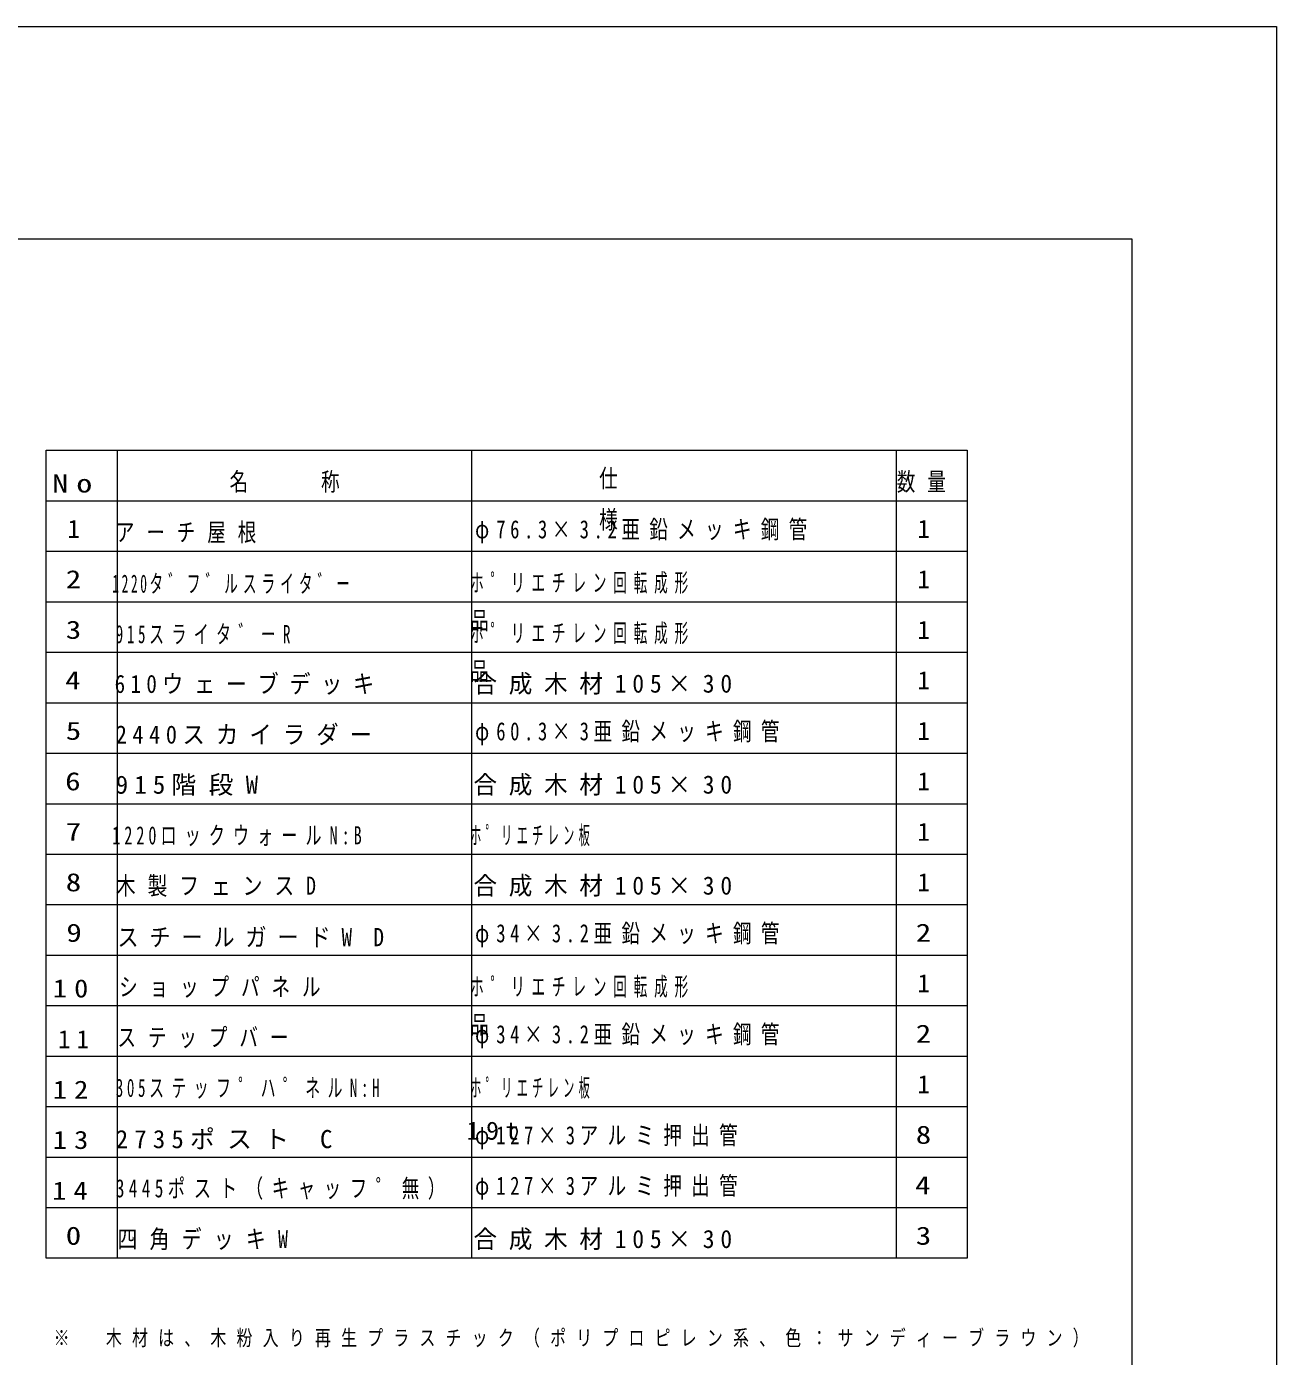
# Model space of a CAD drawing. Units: millimetres on the paper. Extents: x 0 to 420, y -594 to 297.
# Drawn here: x 272.9 to 420, y 140.5 to 297 of the extents above; entities that cross this region are included whole.
import ezdxf
from ezdxf.enums import TextEntityAlignment as Align

# ---------------------------------------------------------------- set-up
doc = ezdxf.new("R2010")
doc.units = ezdxf.units.MM
for name, color, linetype, lineweight in [('0_2', 7, 'Continuous', 13), ('2D', 7, 'Continuous', 13), ('FMT', 7, 'Continuous', 13), ('TEXT', 7, 'Continuous', 13)]:
    doc.layers.add(name, color=color, linetype=linetype, lineweight=lineweight)
doc.styles.add('ＭＳ ゴシック', font='')
doc.styles.get('ＭＳ ゴシック').set_extended_font_data('MS Gothic')

msp = doc.modelspace()

# ---------------------------------------------------------------- linework, layer by layer
at = {"layer": '0_2'}
msp.add_lwpolyline([(0, 297), (420, 297), (420, 0), (0, 0)], close=True, dxfattribs=at)
at = {"layer": '2D'}
for p, q in [((275.23, 152.022), (275.23, 247.13)), ((275.23, 247.13), (383.6, 247.13)), ((283.563, 247.13), (283.563, 241.186)), ((325.269, 247.13), (325.269, 241.186)), ((375.267, 247.13), (375.267, 241.186)), ((383.6, 247.13), (383.6, 152.022)), ((275.23, 241.186), (383.6, 241.186)), ((283.563, 241.186), (283.563, 235.241)), ((325.269, 241.186), (325.269, 235.241)), ((375.267, 241.186), (375.267, 235.241)), ((275.23, 235.241), (383.6, 235.241)), ((283.563, 235.241), (283.563, 229.297)), ((325.269, 235.241), (325.269, 229.297)), ((375.267, 235.241), (375.267, 229.297)), ((275.23, 229.297), (383.6, 229.297)), ((283.563, 229.297), (283.563, 223.353)), ((325.269, 229.297), (325.269, 223.353)), ((375.267, 229.297), (375.267, 223.353)), ((275.23, 223.353), (383.6, 223.353)), ((283.563, 223.353), (283.563, 217.409)), ((325.269, 223.353), (325.269, 217.409)), ((375.267, 223.353), (375.267, 217.409)), ((275.23, 217.409), (383.6, 217.409)), ((283.563, 217.409), (283.563, 211.465)), ((325.269, 217.409), (325.269, 211.465)), ((375.267, 217.409), (375.267, 211.465)), ((275.23, 211.465), (383.6, 211.465)), ((283.563, 211.465), (283.563, 205.52)), ((325.269, 211.465), (325.269, 205.52)), ((375.267, 211.465), (375.267, 205.52)), ((275.23, 205.52), (383.6, 205.52)), ((283.563, 205.52), (283.563, 199.576)), ((325.269, 205.52), (325.269, 199.576)), ((375.267, 205.52), (375.267, 199.576)), ((275.23, 199.576), (383.6, 199.576)), ((283.563, 199.576), (283.563, 193.632)), ((325.269, 199.576), (325.269, 193.632)), ((375.267, 199.576), (375.267, 193.632)), ((275.23, 193.632), (383.6, 193.632)), ((283.563, 193.632), (283.563, 187.688)), ((325.269, 193.632), (325.269, 187.688)), ((375.267, 193.632), (375.267, 187.688)), ((275.23, 187.688), (383.6, 187.688)), ((283.563, 187.688), (283.563, 181.743)), ((325.269, 187.688), (325.269, 181.743)), ((375.267, 187.688), (375.267, 181.743)), ((275.23, 181.743), (383.6, 181.743)), ((283.563, 181.743), (283.563, 175.799)), ((325.269, 181.743), (325.269, 175.799)), ((375.267, 181.743), (375.267, 175.799)), ((275.23, 175.799), (383.6, 175.799)), ((283.563, 175.799), (283.563, 169.855)), ((325.269, 175.799), (325.269, 169.855)), ((375.267, 175.799), (375.267, 169.855)), ((275.23, 169.855), (383.6, 169.855)), ((283.563, 169.855), (283.563, 163.911)), ((325.269, 169.855), (325.269, 163.911)), ((375.267, 169.855), (375.267, 163.911)), ((275.23, 163.911), (383.6, 163.911)), ((283.563, 163.911), (283.563, 157.967)), ((325.269, 163.911), (325.269, 157.967)), ((375.267, 163.911), (375.267, 157.967)), ((275.23, 157.967), (383.6, 157.967)), ((283.563, 157.967), (283.563, 152.022)), ((325.269, 157.967), (325.269, 152.022)), ((375.267, 157.967), (375.267, 152.022)), ((383.6, 152.022), (275.23, 152.022))]:
    msp.add_line(p, q, dxfattribs=at)
at = {"layer": 'FMT'}
for p, q in [((28, 272), (403, 272)), ((403, 272), (403, 15))]:
    msp.add_line(p, q, dxfattribs=at)

# ---------------------------------------------------------------- texts
at = {"layer": '2D', "style": 'ＭＳ ゴシック'}
for s, width, p in [('仕', 0.75, (340.296, 242.116)), ('様', 0.75, (340.296, 237.255)), ('2', 1.25, (277.522, 230.228)), ('3', 1.25, (277.522, 224.283)), ('品', 0.75, (325.116, 225.367)), ('品', 0.75, (325.116, 219.423)), ('4', 1.25, (277.452, 218.339)), ('5', 1.25, (277.522, 212.395)), ('6', 1.25, (277.452, 206.451)), ('7', 1.25, (277.522, 200.507)), ('8', 1.25, (277.522, 194.562)), ('9', 1.25, (277.591, 188.618)), ('2', 1.25, (377.558, 188.618)), ('品', 0.75, (325.116, 177.813)), ('2', 1.25, (377.558, 176.73)), ('8', 1.25, (377.558, 164.841)), ('4', 1.25, (377.489, 158.897)), ('0', 1.25, (277.522, 152.953)), ('3', 1.25, (377.558, 152.953))]:
    msp.add_text(s, height=2.138, dxfattribs=dict(at, width=width)).set_placement(p, align=Align.BOTTOM_LEFT)
for p in [(277.73, 236.172), (377.766, 236.172), (377.766, 230.228), (377.766, 224.283), (377.766, 218.339), (377.766, 212.395), (377.766, 206.451), (377.766, 200.507), (377.766, 194.562), (377.766, 182.674), (377.766, 170.786)]:
    msp.add_text('1', height=2.138, dxfattribs=at).set_placement(p, align=Align.BOTTOM_LEFT)
at = {"layer": '2D', "char_height": 2.138, "attachment_point": 7, "style": 'ＭＳ ゴシック'}
for s, insert in [('\\T1.5;\\W1.3;No', (275.925, 242.116)), ('\\T1.64;\\W0.75;名\u3000\u3000称', (296.805, 242.116)), ('\\T1.64;\\W0.75;数量', (375.322, 242.116)), ('\\T1.64;\\W0.75;アーチ屋根', (283.41, 236.172)), ('\\T1.5;\\W0.75;φ76.3×3.2亜鉛メッキ鋼管', (325.699, 236.172)), ('\\T1.37;\\W0.55;1220タ゛フ゛ルスライタ゛ー', (282.994, 230.228)), ('\\T1.5;\\W0.55;ホ゜リエチレン回転成形', (325.116, 230.228)), ('\\T1.5;\\W0.6;915スライタ゛ーR', (283.41, 224.283)), ('\\T1.5;\\W0.55;ホ゜リエチレン回転成形', (325.116, 224.283)), ('\\T1.51;\\W0.85;610ウェーブデッキ', (283.271, 218.339)), ('\\T1.5;\\W0.95;合成木材105×30', (325.505, 218.339)), ('\\T1.5;\\W0.9;2440スカイラダー', (283.41, 212.395)), ('\\T1.5;\\W0.75;φ60.3×3亜鉛メッキ鋼管', (325.699, 212.395)), ('\\T1.5;915階段W', (283.41, 206.451)), ('\\T1.5;\\W0.95;合成木材105×30', (325.505, 206.451)), ('\\T1.5;\\W0.65;1220ロックウォールN:B', (282.994, 200.507)), ('\\T1.39;\\W0.45;ホ゜リエチレン板', (325.116, 200.507)), ('\\T1.6;\\W0.8;木製フェンスD', (283.41, 194.562)), ('\\T1.5;\\W0.95;合成木材105×30', (325.505, 194.562)), ('\\T1.52;\\W0.85;スチールガードW\\~D', (283.605, 188.618)), ('\\T1.5;\\W0.75;φ34×3.2亜鉛メッキ鋼管', (325.699, 188.618)), ('\\T1.5;\\W1.15;10', (275.994, 182.674)), ('\\T1.64;\\W0.75;ショップパネル', (283.799, 182.674)), ('\\T1.5;\\W0.55;ホ゜リエチレン回転成形', (325.116, 182.674)), ('\\T1.5;11', (276.619, 176.73)), ('\\T1.64;\\W0.75;ステップバー', (283.605, 176.73)), ('\\T1.5;\\W0.75;φ34×3.2亜鉛メッキ鋼管', (325.699, 176.73)), ('\\T1.5;\\W1.15;12', (275.994, 170.786)), ('\\T1.5;\\W0.6;305ステッフ゜ハ゜ネルN:H', (283.41, 170.786)), ('\\T1.39;\\W0.45;ホ゜リエチレン板', (325.116, 170.786)), ('\\T1.5;\\W1.05;19t', (324.699, 165.925)), ('\\T1.5;\\W0.75;φ127×3アルミ押出管', (325.699, 164.841)), ('\\T1.5;\\W1.15;13', (275.994, 164.841)), ('\\T1.5;2735ポスト\\~C', (283.41, 164.841)), ('\\T1.5;\\W0.7;3445ポスト（キャッフ゜無）', (283.41, 158.897)), ('\\T1.5;\\W0.75;φ127×3アルミ押出管', (325.699, 158.897)), ('\\T1.5;\\W1.15;14', (275.925, 158.897)), ('\\T1.62;\\W0.8;四角デッキW', (283.605, 152.953)), ('\\T1.5;\\W0.95;合成木材105×30', (325.505, 152.953))]:
    msp.add_mtext(s, dxfattribs=dict(at, insert=insert))
at = {"layer": 'TEXT', "insert": (276.092, 141.483), "char_height": 1.833, "attachment_point": 7, "style": 'ＭＳ ゴシック'}
msp.add_mtext('\\T1.64;\\W0.75;※\u3000木材は、木粉入り再生プラスチック（ポリプロピレン系、色：サンディーブラウン）', dxfattribs=at)

doc.saveas('drawing.dxf')
